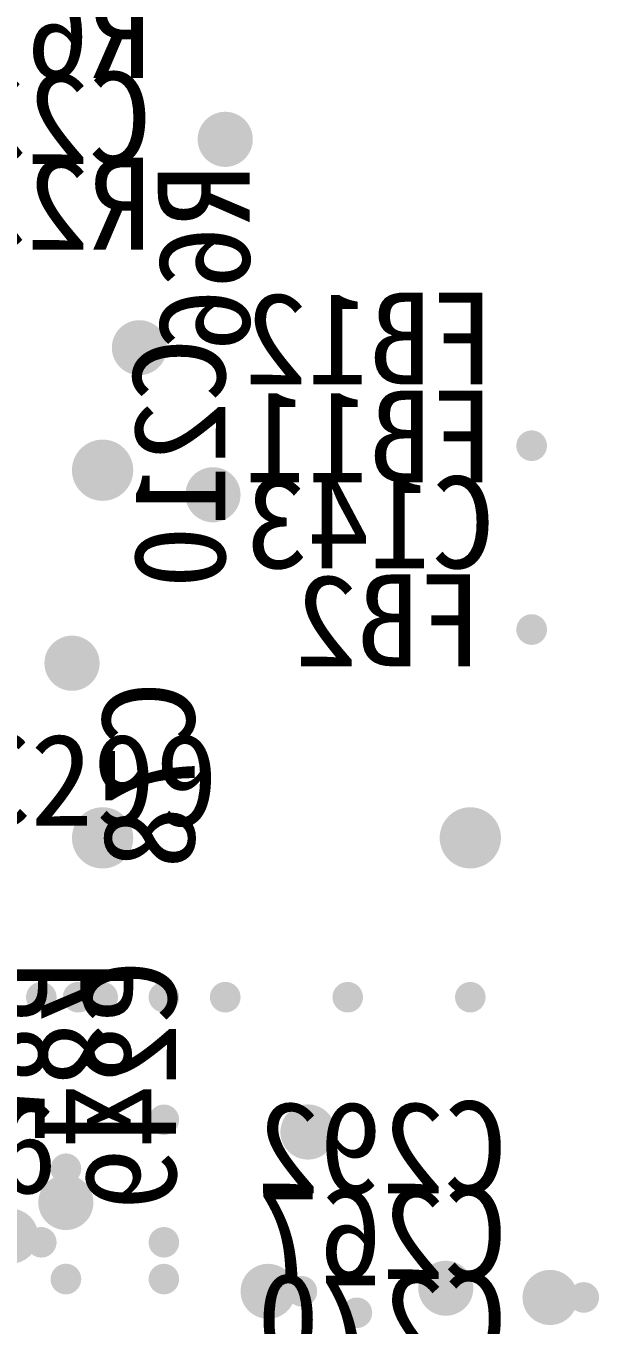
# Model space of a CAD drawing. Header units: millimetres. Extents: x 15 to 120, y 22 to 104.
# Drawn here: x 62.37 to 67.05, y 72.53 to 83.13 of the extents above; entities that cross this region are included whole.
import ezdxf

# ---------------------------------------------------------------- set-up
doc = ezdxf.new("R2010")
doc.units = ezdxf.units.MM
for name, color, linetype in [('BottomLayer', 5, 'Continuous'), ('BottomOverlay', 54, 'Continuous'), ('MultiLayer', 9, 'Continuous'), ('TopLayer', 1, 'Continuous'), ('TopOverlay', 2, 'Continuous')]:
    doc.layers.add(name, color=color, linetype=linetype)

msp = doc.modelspace()

# ---------------------------------------------------------------- linework, layer by layer
at = {"layer": 'BottomLayer'}
for points, const_width in [([(62.875, 79.5, 1), (63.125, 79.5, 1)], 0.25), ([(62.875, 76.5, 1), (63.125, 76.5, 1)], 0.25), ([(65.875, 76.5, 1), (66.125, 76.5, 1)], 0.25), ([(62.438, 75.2, 1), (62.562, 75.2, 1)], 0.125), ([(62.938, 75.2, 1), (63.063, 75.2, 1)], 0.125), ([(63.938, 75.2, 1), (64.063, 75.2, 1)], 0.125), ([(64.938, 75.2, 1), (65.062, 75.2, 1)], 0.125), ([(65.938, 75.2, 1), (66.062, 75.2, 1)], 0.125), ([(62.438, 73.2, 1), (62.562, 73.2, 1)], 0.125), ([(63.438, 73.2, 1), (63.562, 73.2, 1)], 0.125)]:
    msp.add_lwpolyline(points, format="xyb", close=True, dxfattribs=dict(at, const_width=const_width))
at = {"layer": 'MultiLayer'}
for points, const_width in [([(63.888, 82.2, 1), (64.113, 82.2, 1)], 0.225), ([(63.188, 80.5, 1), (63.412, 80.5, 1)], 0.225), ([(66.438, 79.7, 1), (66.563, 79.7, 1)], 0.125), ([(62.875, 79.5, 1), (63.125, 79.5, 1)], 0.25), ([(63.788, 79.3, 1), (64.013, 79.3, 1)], 0.225), ([(66.438, 78.2, 1), (66.563, 78.2, 1)], 0.125), ([(62.638, 77.925, 1), (62.863, 77.925, 1)], 0.225), ([(62.875, 76.5, 1), (63.125, 76.5, 1)], 0.25), ([(65.875, 76.5, 1), (66.125, 76.5, 1)], 0.25), ([(62.438, 75.2, 1), (62.562, 75.2, 1)], 0.125), ([(62.738, 75.2, 1), (62.863, 75.2, 1)], 0.125), ([(62.938, 75.2, 1), (63.063, 75.2, 1)], 0.125), ([(63.438, 75.2, 1), (63.562, 75.2, 1)], 0.125), ([(63.938, 75.2, 1), (64.063, 75.2, 1)], 0.125), ([(64.938, 75.2, 1), (65.062, 75.2, 1)], 0.125), ([(65.938, 75.2, 1), (66.062, 75.2, 1)], 0.125), ([(63.438, 74.2, 1), (63.562, 74.2, 1)], 0.125), ([(64.563, 74.1, 1), (64.788, 74.1, 1)], 0.225), ([(62.638, 73.8, 1), (62.763, 73.8, 1)], 0.125), ([(62.588, 73.525, 1), (62.813, 73.525, 1)], 0.225), ([(62.138, 73.25, 1), (62.362, 73.25, 1)], 0.225), ([(62.438, 73.2, 1), (62.562, 73.2, 1)], 0.125), ([(63.438, 73.2, 1), (63.562, 73.2, 1)], 0.125), ([(65.688, 72.825, 1), (65.912, 72.825, 1)], 0.225), ([(62.638, 72.9, 1), (62.763, 72.9, 1)], 0.125), ([(63.438, 72.9, 1), (63.562, 72.9, 1)], 0.125), ([(64.238, 72.8, 1), (64.462, 72.8, 1)], 0.225), ([(66.538, 72.75, 1), (66.763, 72.75, 1)], 0.225), ([(64.563, 72.8, 1), (64.688, 72.8, 1)], 0.125), ([(64.563, 72.8, 1), (64.688, 72.8, 1)], 0.125), ([(66.863, 72.75, 1), (66.988, 72.75, 1)], 0.125), ([(65.013, 72.625, 1), (65.137, 72.625, 1)], 0.125)]:
    msp.add_lwpolyline(points, format="xyb", close=True, dxfattribs=dict(at, const_width=const_width))
at = {"layer": 'TopLayer'}
for points, const_width in [([(62.875, 79.5, 1), (63.125, 79.5, 1)], 0.25), ([(66.438, 78.2, 1), (66.563, 78.2, 1)], 0.125), ([(62.875, 76.5, 1), (63.125, 76.5, 1)], 0.25), ([(65.875, 76.5, 1), (66.125, 76.5, 1)], 0.25), ([(62.738, 75.2, 1), (62.863, 75.2, 1)], 0.125), ([(63.438, 75.2, 1), (63.562, 75.2, 1)], 0.125), ([(63.438, 74.2, 1), (63.562, 74.2, 1)], 0.125), ([(62.638, 72.9, 1), (62.763, 72.9, 1)], 0.125), ([(63.438, 72.9, 1), (63.562, 72.9, 1)], 0.125)]:
    msp.add_lwpolyline(points, format="xyb", close=True, dxfattribs=dict(at, const_width=const_width))

# ---------------------------------------------------------------- texts
at = {"layer": 'BottomOverlay', "text_generation_flag": 2}
for s, rotation, p in [('R67', 360, (63.4, 82.7)), ('C235', 360, (63.4, 82)), ('R25', 360, (63.4, 81.3)), ('R66', 90, (64.2, 82)), ('FB12', 360, (66.2, 80.2)), ('C210', 90, (64, 80.575)), ('FB11', 360, (66.2, 79.4)), ('C143', 360, (66.2, 78.7)), ('FB2', 360, (66.1, 77.9)), ('C78', 90, (63.75, 77.775)), ('C249', 90, (63.6, 75.5)), ('C292', 360, (66.3, 73.6)), ('C267', 360, (66.3, 72.9)), ('C270', 360, (66.3, 72.2))]:
    msp.add_text(s, height=0.75, rotation=rotation, dxfattribs=at).set_placement(p)
at = {"layer": 'TopOverlay'}
for s, rotation, p in [('C299', 360, (61.9, 76.6)), ('R85', 270, (61.8, 75.5)), ('R84', 270, (62.5, 75.5)), ('R86', 360, (61.1, 73.6))]:
    msp.add_text(s, height=0.75, rotation=rotation, dxfattribs=at).set_placement(p)

doc.saveas('drawing.dxf')
